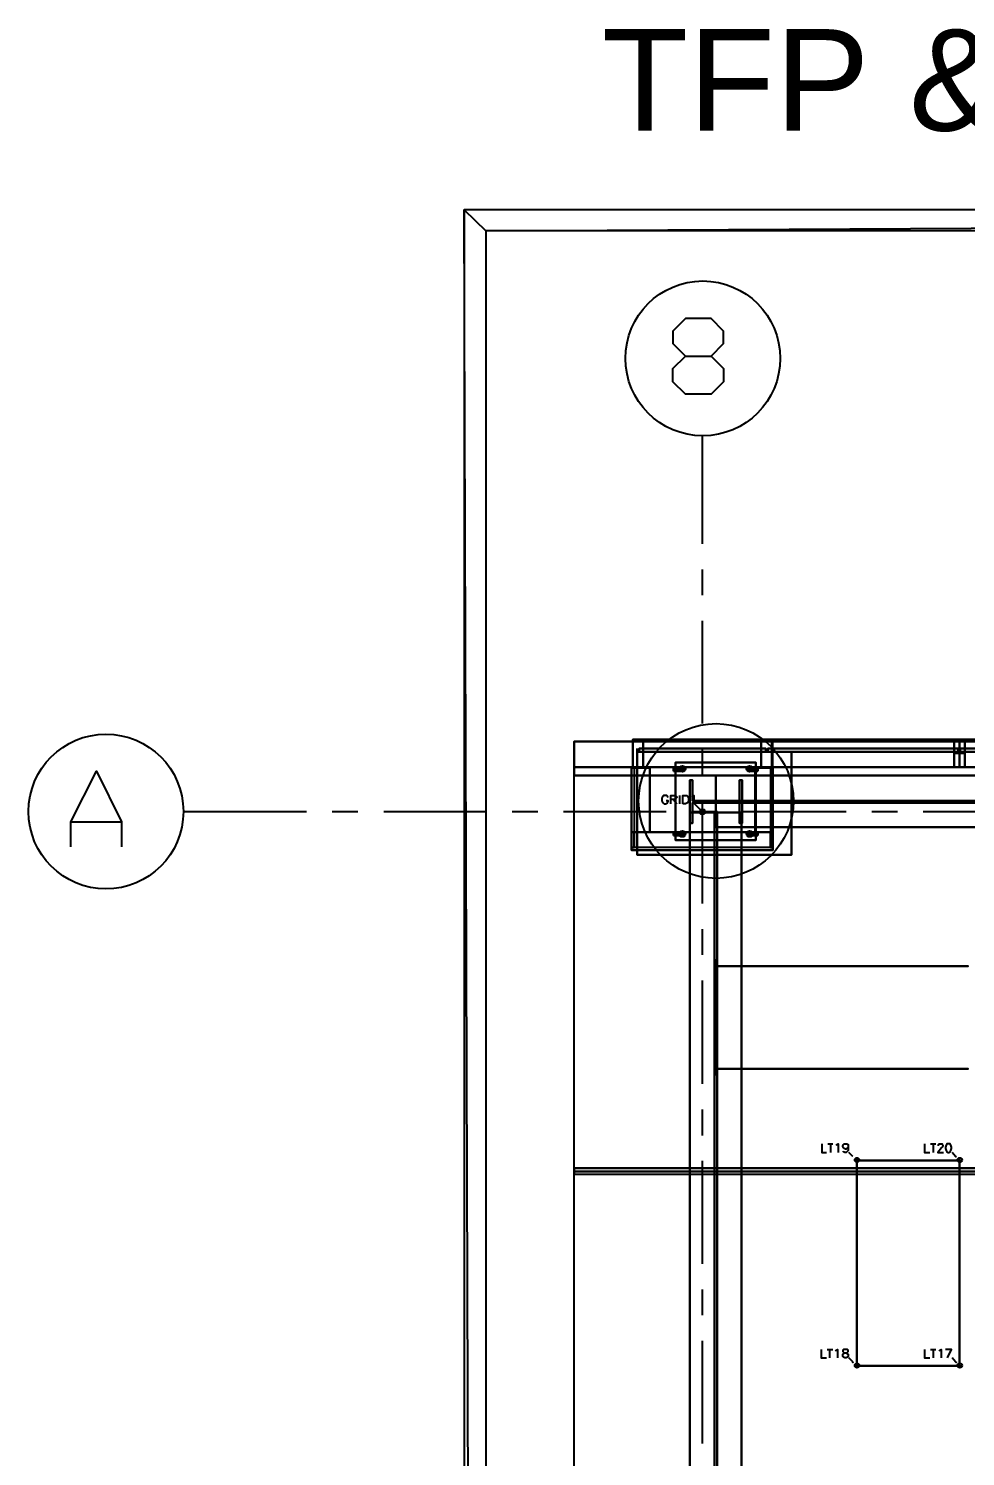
# Model space of a CAD drawing. Header units: metres. Extents: x 114 to 218, y 8 to 180.
# Drawn here: x 113.75 to 135.63, y 146.97 to 180.32 of the extents above; entities that cross this region are included whole.
import ezdxf

# ---------------------------------------------------------------- set-up
doc = ezdxf.new("R2010")
doc.units = ezdxf.units.M
doc.header["$MEASUREMENT"] = 0
for name, color, linetype in [('_Route', 7, 'Continuous'), ('A-2D-GLAZ', 7, 'Continuous'), ('A-2D-GLAZ-CWMG', 7, 'Continuous'), ('A-2D-I-WALL', 7, 'Continuous'), ('A-3D-GLAZ-CURT', 7, 'Continuous'), ('A-3D-GLAZ-CWMG', 7, 'Continuous'), ('A-3D-I-WALL', 7, 'Continuous'), ('A-TFP-GRID-REFERENCE', 7, 'Continuous'), ('A_GRID', 7, 'Continuous'), ('E-LIGHT', 7, 'Continuous'), ('E-LIGHT-CLRANCE', 7, 'Continuous'), ('E-TFP-LIGHT', 7, 'Continuous'), ('M-SA2S-Conn', 7, 'Continuous'), ('M-SA2S-Rect', 7, 'Continuous'), ('PDF_Text', 7, 'Continuous'), ('PL-NP-Pipe', 7, 'Continuous'), ('S-3D-BEAM', 7, 'Continuous'), ('S-3D-Cols', 7, 'Continuous'), ('S-3D-FTNG', 7, 'Continuous'), ('S-3D-PILR', 7, 'Continuous'), ('S-3D-SLAB', 7, 'Continuous'), ('S-3D-Steel', 7, 'Continuous'), ('S-3D-WALL', 7, 'Continuous')]:
    doc.layers.add(name, color=color, linetype=linetype)
doc.styles.add('pdf_arial', font='arial.ttf', dxfattribs={"height": 2.370755})

msp = doc.modelspace()

# ---------------------------------------------------------------- linework, layer by layer
for points in [[(123.92, 176.085), (124.428, 175.593), (213.688, 176.085), (123.92, 176.085), (123.92, 176.085)], [(123.92, 12.285), (124.428, 12.792), (123.92, 176.085), (123.92, 12.285), (123.92, 12.285)], [(124.428, 12.792), (123.92, 176.085), (124.428, 175.593), (124.428, 12.792), (124.428, 12.792)], [(124.428, 175.593), (213.688, 176.085), (213.18, 175.593), (124.428, 175.593), (124.428, 175.593)]]:
    msp.add_lwpolyline(points)
at = {"layer": '_Route', "color": 4, "true_color": 0x00ffff}
msp.add_lwpolyline([(126.489, 153.628), (187.031, 153.628), (202.336, 153.628)], dxfattribs=at)
msp.add_lwpolyline([(126.489, 153.628), (187.031, 153.628), (202.336, 153.628)], dxfattribs=at)
at = {"layer": 'A-2D-GLAZ', "color": 9, "true_color": 0xbababa}
for points in [[(127.966, 163.426), (127.966, 163.503)], [(128.012, 163.426), (130.965, 163.426), (130.965, 163.503), (128.012, 163.503), (128.012, 163.426)], [(131.011, 163.426), (135.457, 163.426), (135.457, 163.503), (131.011, 163.503), (131.011, 163.426)], [(135.503, 163.426), (141.455, 163.426), (141.455, 163.503), (135.503, 163.503), (135.503, 163.426)]]:
    msp.add_lwpolyline(points, dxfattribs=at)
at = {"layer": 'A-2D-GLAZ-CWMG', "color": 9, "true_color": 0xbababa}
for points in [[(128.104, 163.072), (128.104, 163.718), (127.858, 163.718), (127.858, 163.072), (128.104, 163.072)], [(128.104, 163.718), (130.857, 163.718)], [(131.119, 163.072), (131.119, 163.718), (130.857, 163.718), (130.857, 163.072), (131.119, 163.072)], [(131.119, 163.718), (153.361, 163.718)], [(135.61, 163.072), (135.61, 163.395), (135.503, 163.395), (135.503, 163.503), (135.457, 163.503), (135.457, 163.395), (135.364, 163.395), (135.364, 163.072)], [(127.766, 163.072), (127.858, 163.072)], [(128.104, 163.072), (130.857, 163.072)], [(131.119, 163.072), (131.211, 163.072)]]:
    msp.add_lwpolyline(points, dxfattribs=at)
at = {"layer": 'A-2D-I-WALL', "color": 9, "true_color": 0xbababa}
for points in [[(128.258, 161.549), (128.258, 163.057), (127.827, 163.057), (127.827, 161.134)], [(127.889, 163.057), (127.889, 161.195)], [(131.134, 161.134), (131.134, 163.057), (130.719, 163.057), (130.719, 161.549)], [(131.073, 163.057), (131.073, 161.195)], [(128.873, 161.549), (128.258, 161.549)], [(130.042, 161.549), (128.935, 161.549)], [(130.719, 161.549), (130.104, 161.549)], [(127.827, 161.134), (131.134, 161.134)], [(131.073, 161.195), (127.889, 161.195)]]:
    msp.add_lwpolyline(points, dxfattribs=at)
at = {"layer": 'A-3D-GLAZ-CURT', "color": 131, "true_color": 0x7fffff}
for points in [[(130.965, 163.426), (128.012, 163.426), (130.965, 163.426), (130.965, 163.503), (128.012, 163.503), (128.012, 163.426), (128.012, 163.503), (130.965, 163.503), (130.965, 163.426)], [(128.012, 163.503), (128.012, 163.503)], [(128.012, 163.503), (128.012, 163.503)], [(128.012, 163.426), (128.012, 163.503), (130.965, 163.503), (130.965, 163.426), (130.965, 163.503), (128.012, 163.503), (128.012, 163.426), (130.965, 163.426), (128.012, 163.426)], [(128.012, 163.503), (128.012, 163.503)], [(128.012, 163.426), (128.012, 163.426)], [(128.012, 163.426), (128.012, 163.426)], [(128.012, 163.426), (128.012, 163.426)], [(130.965, 163.503), (130.965, 163.503)], [(130.965, 163.503), (130.965, 163.503)], [(130.965, 163.503), (130.965, 163.503)], [(130.965, 163.426), (130.965, 163.426)], [(130.965, 163.426), (130.965, 163.426)], [(135.457, 163.426), (131.011, 163.426), (135.457, 163.426), (135.457, 163.503), (131.011, 163.503), (131.011, 163.426), (131.011, 163.503), (135.457, 163.503), (135.457, 163.426)], [(131.011, 163.503), (131.011, 163.503)], [(131.011, 163.503), (131.011, 163.503)], [(131.011, 163.426), (131.011, 163.426)], [(131.011, 163.426), (131.011, 163.426)], [(135.457, 163.503), (135.457, 163.503)], [(135.457, 163.503), (135.457, 163.503)], [(135.457, 163.426), (135.457, 163.426)], [(141.455, 163.426), (135.503, 163.426), (141.455, 163.426), (141.455, 163.503), (135.503, 163.503), (135.503, 163.426), (135.503, 163.503), (141.455, 163.503), (141.455, 163.426)], [(135.503, 163.503), (135.503, 163.503)], [(135.503, 163.503), (135.503, 163.503)], [(135.503, 163.426), (135.503, 163.426)], [(135.503, 163.426), (135.503, 163.426)]]:
    msp.add_lwpolyline(points, dxfattribs=at)
at = {"layer": 'A-3D-GLAZ-CWMG', "color": 8, "true_color": 0x808080}
for points in [[(127.858, 163.718), (127.858, 163.718)], [(128.104, 163.718), (127.858, 163.718), (127.858, 163.072), (128.104, 163.072), (128.104, 163.718), (128.104, 163.072), (127.858, 163.072), (127.858, 163.718), (128.104, 163.718)], [(127.858, 163.718), (127.858, 163.718)], [(127.858, 163.718), (127.858, 163.718)], [(128.104, 163.072), (127.858, 163.072), (127.858, 163.718), (128.104, 163.718), (128.104, 163.718), (128.104, 163.072), (127.858, 163.072), (127.858, 163.718), (128.104, 163.718), (128.104, 163.072)], [(127.858, 163.718), (127.858, 163.718)], [(128.104, 163.718), (128.104, 163.718)], [(128.104, 163.718), (128.104, 163.718)], [(130.857, 163.718), (128.104, 163.718), (130.857, 163.718)], [(128.104, 163.718), (128.104, 163.072), (128.104, 163.718)], [(128.104, 163.718), (128.104, 163.718)], [(128.104, 163.718), (128.104, 163.718)], [(128.104, 163.718), (128.104, 163.718)], [(128.104, 163.718), (128.104, 163.718)], [(130.857, 163.718), (130.857, 163.718)], [(131.119, 163.718), (130.857, 163.718), (130.857, 163.072), (131.119, 163.072), (131.119, 163.718), (131.119, 163.072), (130.857, 163.072), (130.857, 163.718), (131.119, 163.718)], [(130.857, 163.718), (130.857, 163.718)], [(130.857, 163.718), (130.857, 163.072), (130.857, 163.718)], [(130.857, 163.718), (130.857, 163.718)], [(130.857, 163.718), (130.857, 163.718)], [(131.104, 163.718), (131.104, 163.072), (130.857, 163.072), (130.857, 163.718), (131.104, 163.718), (130.857, 163.718), (130.857, 163.072), (131.104, 163.072), (131.104, 163.718)], [(130.857, 163.718), (130.857, 163.718)], [(135.364, 163.718), (131.119, 163.718)], [(131.119, 163.718), (135.364, 163.718)], [(131.119, 163.718), (131.119, 163.072), (131.119, 163.718)], [(131.119, 163.718), (131.119, 163.718)], [(131.119, 163.718), (131.119, 163.718)], [(131.119, 163.072), (135.487, 163.072), (135.487, 163.718), (135.487, 163.072), (131.119, 163.072)], [(135.487, 163.718), (131.119, 163.718), (135.487, 163.718)], [(131.119, 163.718), (131.119, 163.072), (131.119, 163.718)], [(131.119, 163.718), (131.119, 163.718)], [(131.119, 163.718), (131.119, 163.718)], [(135.364, 163.718), (135.364, 163.072), (135.364, 163.718)], [(135.364, 163.718), (135.364, 163.718)], [(135.487, 163.718), (135.487, 163.718)], [(135.487, 163.718), (135.487, 163.718)], [(135.487, 163.718), (135.487, 163.072)], [(135.487, 163.072), (141.486, 163.072), (141.486, 163.718)], [(135.487, 163.718), (135.487, 163.072), (141.486, 163.072)], [(141.486, 163.718), (135.487, 163.718), (141.486, 163.718)], [(135.487, 163.718), (135.487, 163.718)], [(135.487, 163.718), (135.487, 163.718)], [(141.363, 163.718), (135.61, 163.718)], [(135.61, 163.718), (141.363, 163.718)], [(135.61, 163.718), (135.61, 163.072), (135.61, 163.718)], [(135.61, 163.395), (135.503, 163.395), (135.503, 163.503), (135.457, 163.503), (135.457, 163.395), (135.364, 163.395), (135.364, 163.072), (135.61, 163.072), (135.61, 163.395), (135.61, 163.072), (135.364, 163.072), (135.364, 163.395), (135.457, 163.395), (135.457, 163.503), (135.503, 163.503), (135.503, 163.395), (135.61, 163.395)], [(135.364, 163.395), (135.364, 163.395)], [(135.364, 163.395), (135.364, 163.395)], [(135.457, 163.503), (135.457, 163.503)], [(135.457, 163.503), (135.457, 163.503)], [(135.457, 163.395), (135.457, 163.395)], [(135.457, 163.395), (135.457, 163.395)], [(135.503, 163.503), (135.503, 163.503)], [(135.503, 163.503), (135.503, 163.503)], [(135.503, 163.395), (135.503, 163.395)], [(135.503, 163.395), (135.503, 163.395)], [(135.61, 163.395), (135.61, 163.395)], [(135.61, 163.395), (135.61, 163.395)], [(127.858, 163.072), (127.858, 163.072)], [(127.858, 163.072), (127.858, 163.072)], [(127.858, 163.072), (127.858, 163.072)], [(127.858, 163.072), (127.858, 163.072)], [(128.104, 163.072), (128.104, 163.072)], [(128.104, 163.072), (128.104, 163.072)], [(128.104, 163.072), (130.857, 163.072), (128.104, 163.072)], [(128.104, 163.072), (128.104, 163.072)], [(128.104, 163.072), (128.104, 163.072)], [(128.104, 163.072), (128.104, 163.072)], [(130.857, 163.072), (130.857, 163.072)], [(130.857, 163.072), (130.857, 163.072)], [(130.857, 163.072), (130.857, 163.072)], [(130.857, 163.072), (130.857, 163.072)], [(130.857, 163.072), (130.857, 163.072)], [(130.857, 163.072), (130.857, 163.072)], [(131.104, 163.072), (131.104, 163.072)], [(131.104, 163.072), (131.104, 163.072)], [(135.364, 163.072), (131.119, 163.072)], [(135.364, 163.072), (131.119, 163.072)], [(131.119, 163.072), (131.119, 163.072)], [(131.119, 163.072), (131.119, 163.072)], [(131.119, 163.072), (131.119, 163.072)], [(131.119, 163.072), (131.119, 163.072)], [(131.119, 163.072), (131.119, 163.072)], [(131.119, 163.072), (131.119, 163.072)], [(135.364, 163.072), (135.364, 163.072)], [(135.364, 163.072), (135.364, 163.072)], [(135.364, 163.072), (135.364, 163.072)], [(135.364, 163.072), (135.364, 163.072)], [(135.487, 163.072), (135.487, 163.072)], [(135.487, 163.072), (135.487, 163.072)], [(135.487, 163.072), (135.487, 163.072)], [(135.487, 163.072), (135.487, 163.072)], [(141.363, 163.072), (135.61, 163.072)], [(141.363, 163.072), (135.61, 163.072)], [(135.61, 163.072), (135.61, 163.072)], [(135.61, 163.072), (135.61, 163.072)], [(135.61, 163.072), (135.61, 163.072)], [(135.61, 163.072), (135.61, 163.072)]]:
    msp.add_lwpolyline(points, dxfattribs=at)
at = {"layer": 'A-3D-I-WALL', "color": 42, "true_color": 0xdda500}
for points in [[(127.889, 163.057), (127.827, 163.057), (127.827, 161.549), (127.827, 161.195), (127.889, 161.195), (127.889, 161.549)], [(128.258, 161.549), (128.258, 163.057), (127.889, 163.057), (127.889, 161.549), (128.258, 161.549), (127.827, 161.549), (127.827, 163.057)], [(127.827, 163.057), (128.258, 163.057)], [(128.258, 161.549), (127.827, 161.549), (127.827, 163.057), (128.258, 163.057), (128.258, 161.549), (128.258, 163.057)], [(127.827, 163.057), (127.827, 163.057)], [(127.827, 163.057), (127.827, 163.057)], [(127.889, 163.057), (127.889, 163.057)], [(128.258, 163.057), (128.258, 163.057)], [(128.258, 163.057), (128.258, 163.057)], [(131.073, 163.057), (130.719, 163.057), (130.719, 161.549), (131.073, 161.549)], [(131.134, 161.549), (131.134, 163.057), (131.073, 163.057), (131.073, 161.549), (131.073, 161.195), (131.134, 161.195), (131.134, 161.549), (130.719, 161.549), (130.719, 163.057)], [(130.719, 163.057), (131.134, 163.057)], [(131.134, 161.549), (130.719, 161.549), (130.719, 163.057), (131.134, 163.057), (131.134, 161.549), (131.134, 163.057)], [(130.719, 163.057), (130.719, 163.057)], [(130.719, 163.057), (130.719, 163.057)], [(131.073, 163.057), (131.073, 163.057)], [(131.134, 163.057), (131.134, 163.057)], [(131.134, 163.057), (131.134, 163.057)], [(127.827, 161.134), (131.134, 161.134), (131.134, 161.549), (130.719, 161.549), (128.258, 161.549), (127.827, 161.549), (127.827, 161.134), (127.827, 161.195), (127.827, 161.549), (128.258, 161.549), (130.719, 161.549), (131.134, 161.549), (131.134, 161.195), (131.134, 161.134), (127.827, 161.134)], [(127.827, 161.549), (127.827, 161.549)], [(127.827, 161.549), (127.827, 161.549)], [(127.827, 161.549), (127.827, 161.549)], [(127.827, 161.549), (127.827, 161.549)], [(131.073, 161.195), (131.073, 161.549), (130.719, 161.549), (128.258, 161.549), (127.889, 161.549), (127.889, 161.195)], [(127.889, 161.549), (127.889, 161.549)], [(127.889, 161.549), (127.889, 161.549)], [(128.258, 161.549), (128.258, 161.549)], [(128.258, 161.549), (128.258, 161.549)], [(128.258, 161.549), (128.258, 161.549)], [(128.258, 161.549), (128.258, 161.549)], [(128.258, 161.549), (128.258, 161.549)], [(130.719, 161.549), (130.719, 161.549)], [(130.719, 161.549), (130.719, 161.549)], [(130.719, 161.549), (130.719, 161.549)], [(130.719, 161.549), (130.719, 161.549)], [(130.719, 161.549), (130.719, 161.549)], [(130.719, 161.549), (130.719, 161.549)], [(131.073, 161.549), (131.073, 161.549)], [(131.073, 161.549), (131.073, 161.549)], [(131.134, 161.549), (131.134, 161.549)], [(131.134, 161.549), (131.134, 161.549)], [(131.134, 161.549), (131.134, 161.549)], [(127.827, 161.134), (131.134, 161.134), (131.134, 161.195), (131.073, 161.195), (127.889, 161.195), (127.827, 161.195), (127.827, 161.134)], [(127.827, 161.195), (127.827, 161.195)], [(127.827, 161.195), (127.827, 161.195)], [(127.827, 161.195), (127.827, 161.195)], [(127.827, 161.134), (127.827, 161.134)], [(127.827, 161.134), (127.827, 161.134)], [(127.889, 161.195), (127.889, 161.195)], [(127.889, 161.195), (127.889, 161.195)], [(131.073, 161.195), (131.073, 161.195)], [(131.073, 161.195), (131.073, 161.195)], [(131.134, 161.195), (131.134, 161.195)], [(131.134, 161.195), (131.134, 161.195)], [(131.134, 161.195), (131.134, 161.195)], [(131.134, 161.134), (131.134, 161.134)], [(131.134, 161.134), (131.134, 161.134)]]:
    msp.add_lwpolyline(points, dxfattribs=at)
at = {"layer": 'A-TFP-GRID-REFERENCE', "color": 1, "true_color": 0xff0000}
for points in [[(128.689, 162.364), (128.673, 162.395), (128.658, 162.41), (128.642, 162.41), (128.596, 162.41), (128.581, 162.41), (128.566, 162.395), (128.55, 162.364), (128.535, 162.349), (128.535, 162.287), (128.55, 162.272), (128.566, 162.241), (128.581, 162.226), (128.596, 162.211), (128.642, 162.211), (128.658, 162.226), (128.673, 162.241), (128.689, 162.272), (128.689, 162.287), (128.642, 162.287)], [(128.75, 162.211), (128.75, 162.41), (128.842, 162.41), (128.858, 162.41), (128.873, 162.395), (128.889, 162.38), (128.889, 162.364), (128.873, 162.349), (128.858, 162.334), (128.842, 162.318), (128.75, 162.318)], [(128.95, 162.41), (128.95, 162.211)], [(129.027, 162.211), (129.027, 162.41), (129.089, 162.41), (129.119, 162.41), (129.135, 162.395), (129.15, 162.364), (129.165, 162.349), (129.165, 162.287), (129.15, 162.272), (129.135, 162.241), (129.119, 162.226), (129.089, 162.211), (129.027, 162.211)], [(129.242, 162.38), (129.258, 162.395), (129.288, 162.41), (129.288, 162.211)], [(128.812, 162.318), (128.889, 162.211)], [(129.442, 162.072), (129.304, 162.211)], [(129.535, 162.072), (129.442, 162.072), (129.442, 161.98), (129.442, 162.072), (129.535, 162.072)], [(129.442, 162.072), (129.442, 162.072)], [(129.442, 162.072), (129.442, 162.072)], [(129.442, 162.072), (129.442, 162.057), (129.442, 162.057), (129.442, 162.072), (129.442, 162.072)], [(129.535, 161.98), (129.535, 162.072), (129.535, 161.98)], [(129.535, 162.072), (129.535, 162.072)], [(129.535, 162.072), (129.535, 162.072)], [(129.535, 161.98), (129.442, 161.98), (129.535, 161.98)], [(129.442, 161.98), (129.442, 161.98)], [(129.442, 161.98), (129.442, 161.98)], [(129.535, 161.98), (129.535, 161.98)]]:
    msp.add_lwpolyline(points, dxfattribs=at)
at = {"layer": 'A_GRID', "color": 1, "true_color": 0xff0000}
for points in [[(129.688, 172.67), (129.981, 172.378), (129.981, 172.07), (129.688, 171.778), (129.089, 171.778), (128.796, 172.07), (128.796, 172.378), (129.089, 172.67), (129.688, 172.67), (129.981, 172.962), (129.981, 173.255), (129.688, 173.547), (129.089, 173.547), (128.796, 173.255), (128.796, 172.962), (129.089, 172.67)], [(129.488, 168.286), (129.488, 170.809)], [(129.488, 167.087), (129.488, 167.686)], [(129.488, 164.087), (129.488, 166.487)], [(129.488, 162.887), (129.488, 163.487)], [(114.737, 161.211), (114.737, 161.795), (115.337, 162.98), (115.922, 161.795), (115.922, 161.211)], [(129.488, 159.888), (129.488, 162.287)], [(114.737, 161.795), (115.922, 161.795)], [(120.244, 162.026), (117.352, 162.026)], [(121.444, 162.026), (120.844, 162.026)], [(124.443, 162.026), (122.044, 162.026)], [(125.643, 162.026), (125.043, 162.026)], [(128.642, 162.026), (126.243, 162.026)], [(129.842, 162.026), (129.242, 162.026)], [(132.842, 162.026), (130.442, 162.026)], [(134.041, 162.026), (133.442, 162.026)], [(137.041, 162.026), (134.641, 162.026)], [(129.488, 158.688), (129.488, 159.288)], [(129.488, 155.673), (129.488, 158.088)], [(129.488, 154.473), (129.488, 155.073)], [(129.488, 151.474), (129.488, 153.874)], [(129.488, 150.274), (129.488, 150.874)], [(129.488, 147.275), (129.488, 149.674)]]:
    msp.add_lwpolyline(points, dxfattribs=at)
for centre in [(129.496, 172.616), (115.56, 162.034)]:
    msp.add_circle(centre, 1.807, dxfattribs=at)
at = {"layer": 'E-LIGHT', "color": 5, "true_color": 0x0000ff}
for points in [[(135.487, 149.09), (133.088, 149.09), (133.088, 153.889), (135.487, 153.889), (133.088, 153.889), (133.088, 149.09), (135.487, 149.09)], [(133.088, 153.889), (133.088, 153.889)], [(133.088, 153.889), (133.088, 153.889)], [(135.487, 153.889), (135.487, 149.09), (135.487, 153.889)], [(135.487, 153.889), (135.487, 153.889)], [(135.487, 153.889), (135.487, 153.889)], [(133.088, 149.09), (133.088, 149.09)], [(133.088, 149.09), (133.088, 149.09)], [(135.487, 149.09), (135.487, 149.09)], [(135.487, 149.09), (135.487, 149.09)]]:
    msp.add_lwpolyline(points, dxfattribs=at)
at = {"layer": 'E-LIGHT-CLRANCE', "color": 150, "true_color": 0x007fff}
for points in [[(135.487, 149.09), (133.088, 149.09), (133.088, 153.889), (135.487, 153.889), (133.088, 153.889), (133.088, 149.09), (135.487, 149.09)], [(133.088, 153.889), (133.088, 153.889)], [(133.088, 153.889), (133.088, 153.889)], [(135.487, 153.889), (135.487, 149.09), (135.487, 153.889)], [(135.487, 153.889), (135.487, 153.889)], [(135.487, 153.889), (135.487, 153.889)], [(133.088, 149.09), (133.088, 149.09)], [(133.088, 149.09), (133.088, 149.09)], [(135.487, 149.09), (135.487, 149.09)], [(135.487, 149.09), (135.487, 149.09)]]:
    msp.add_lwpolyline(points, dxfattribs=at)
at = {"layer": 'E-TFP-LIGHT', "color": 5, "true_color": 0x0000ff}
for points in [[(132.273, 154.274), (132.273, 154.074), (132.38, 154.074)], [(132.411, 154.274), (132.534, 154.274)], [(132.473, 154.274), (132.473, 154.074)], [(132.611, 154.243), (132.626, 154.258), (132.657, 154.274), (132.657, 154.074)], [(132.888, 154.212), (132.888, 154.181), (132.857, 154.166), (132.842, 154.15), (132.826, 154.15), (132.796, 154.166), (132.78, 154.181), (132.765, 154.212), (132.765, 154.227), (132.78, 154.258), (132.796, 154.274), (132.826, 154.274), (132.842, 154.274), (132.857, 154.274), (132.888, 154.258), (132.888, 154.212), (132.888, 154.166), (132.888, 154.12), (132.857, 154.089), (132.842, 154.074), (132.811, 154.074), (132.78, 154.089), (132.78, 154.104)], [(132.995, 153.981), (132.903, 154.074)], [(134.672, 154.274), (134.672, 154.074), (134.795, 154.074)], [(134.811, 154.274), (134.934, 154.274)], [(134.872, 154.274), (134.872, 154.074)], [(134.995, 154.227), (134.995, 154.243), (134.995, 154.258), (135.01, 154.274), (135.026, 154.274), (135.057, 154.274), (135.087, 154.274), (135.087, 154.258), (135.103, 154.243), (135.103, 154.227), (135.087, 154.197), (135.072, 154.181), (134.98, 154.074), (135.118, 154.074)], [(135.226, 154.274), (135.195, 154.274), (135.18, 154.243), (135.164, 154.197), (135.164, 154.166), (135.18, 154.12), (135.195, 154.089), (135.226, 154.074), (135.241, 154.074), (135.272, 154.089), (135.287, 154.12), (135.303, 154.166), (135.303, 154.197), (135.287, 154.243), (135.272, 154.274), (135.241, 154.274), (135.226, 154.274)], [(135.395, 153.981), (135.318, 154.074)], [(132.995, 153.981), (132.995, 153.981), (132.995, 153.981), (132.995, 153.981)], [(133.088, 153.843), (133.088, 153.889), (133.026, 153.889)], [(133.088, 153.935), (133.088, 153.889), (133.134, 153.889)], [(133.088, 153.889), (133.088, 153.889)], [(133.088, 153.889), (133.088, 153.889)], [(133.134, 153.889), (133.134, 153.889)], [(135.41, 153.981), (135.395, 153.981), (135.395, 153.981), (135.41, 153.981), (135.41, 153.981)], [(135.487, 153.843), (135.487, 153.889), (135.441, 153.889)], [(135.487, 153.935), (135.487, 153.889), (135.549, 153.889)], [(135.487, 153.889), (135.487, 153.889)], [(135.487, 153.889), (135.487, 153.889)], [(135.549, 153.889), (135.549, 153.889)], [(132.257, 149.474), (132.257, 149.274), (132.38, 149.274)], [(132.396, 149.474), (132.534, 149.474)], [(132.457, 149.474), (132.457, 149.274)], [(132.596, 149.444), (132.611, 149.459), (132.642, 149.474), (132.642, 149.274)], [(132.811, 149.474), (132.78, 149.474), (132.765, 149.459), (132.765, 149.428), (132.78, 149.413), (132.796, 149.398), (132.842, 149.398), (132.857, 149.382), (132.888, 149.367), (132.888, 149.351), (132.888, 149.321), (132.888, 149.305), (132.872, 149.29), (132.842, 149.274), (132.811, 149.274), (132.78, 149.29), (132.765, 149.305), (132.765, 149.321), (132.765, 149.351), (132.765, 149.367), (132.78, 149.382), (132.811, 149.398), (132.857, 149.398), (132.872, 149.413), (132.888, 149.428), (132.888, 149.459), (132.872, 149.474), (132.842, 149.474), (132.811, 149.474)], [(134.672, 149.474), (134.672, 149.274), (134.795, 149.274)], [(134.811, 149.474), (134.934, 149.474)], [(134.872, 149.474), (134.872, 149.274)], [(135.01, 149.444), (135.026, 149.459), (135.057, 149.474), (135.057, 149.274)], [(135.21, 149.274), (135.303, 149.474), (135.164, 149.474)], [(132.995, 149.182), (132.903, 149.274)], [(132.995, 149.182), (132.995, 149.167), (132.995, 149.167), (132.995, 149.182), (132.995, 149.182)], [(133.088, 149.044), (133.088, 149.09), (133.026, 149.09)], [(133.088, 149.136), (133.088, 149.09), (133.134, 149.09)], [(133.088, 149.09), (133.088, 149.09)], [(133.088, 149.09), (133.088, 149.09)], [(133.134, 149.09), (133.134, 149.09)], [(135.395, 149.182), (135.318, 149.274)], [(135.41, 149.182), (135.41, 149.167), (135.395, 149.182), (135.41, 149.182), (135.41, 149.182)], [(135.487, 149.044), (135.487, 149.09), (135.441, 149.09)], [(135.487, 149.136), (135.487, 149.09), (135.549, 149.09)], [(135.487, 149.09), (135.487, 149.09)], [(135.487, 149.09), (135.487, 149.09)], [(135.549, 149.09), (135.549, 149.09)]]:
    msp.add_lwpolyline(points, dxfattribs=at)
for centre in [(133.095, 153.897), (135.495, 153.897), (133.095, 149.098), (135.495, 149.098)]:
    msp.add_circle(centre, 0.0538, dxfattribs=at)
at = {"layer": 'M-SA2S-Conn', "color": 5, "true_color": 0x0000ff}
for points in [[(129.765, 158.58), (129.781, 158.58)], [(129.765, 158.58), (129.781, 158.58)], [(129.765, 155.873), (129.765, 158.58), (129.765, 155.873)], [(129.765, 158.58), (129.765, 158.58)], [(129.765, 158.58), (129.765, 158.58)], [(129.765, 158.427), (129.765, 156.027), (129.765, 158.427)], [(129.765, 156.027), (129.765, 156.027), (129.765, 156.027), (129.765, 158.427), (129.765, 158.427)], [(129.765, 156.027), (129.765, 158.427)], [(129.765, 158.427), (129.765, 158.427)], [(129.765, 158.427), (129.765, 158.427)], [(129.765, 158.427), (129.765, 158.427)], [(129.781, 155.873), (129.781, 158.58), (129.781, 155.873)], [(129.781, 158.58), (129.781, 158.58)], [(129.781, 158.58), (129.781, 158.58)], [(129.781, 158.427), (129.781, 156.027), (129.796, 156.027), (129.781, 156.027), (129.781, 158.427), (129.796, 158.427), (129.781, 158.427)], [(129.781, 158.427), (129.781, 158.427)], [(129.796, 158.427), (129.796, 156.027), (129.796, 158.427)], [(129.796, 158.427), (129.796, 158.427)], [(129.796, 158.427), (129.796, 158.427)], [(129.765, 156.027), (129.765, 156.027)], [(129.765, 156.027), (129.765, 156.027)], [(129.765, 156.027), (129.765, 156.027)], [(129.781, 155.873), (129.765, 155.873)], [(129.781, 155.873), (129.765, 155.873)], [(129.765, 155.873), (129.765, 155.873)], [(129.765, 155.873), (129.765, 155.873)], [(129.781, 156.027), (129.781, 156.027)], [(129.781, 156.027), (129.781, 156.027)], [(129.781, 156.027), (129.781, 156.027)], [(129.781, 155.873), (129.781, 155.873)], [(129.781, 155.873), (129.781, 155.873)], [(129.796, 156.027), (129.796, 156.027)], [(129.796, 156.027), (129.796, 156.027)]]:
    msp.add_lwpolyline(points, dxfattribs=at)
at = {"layer": 'M-SA2S-Rect', "color": 5, "true_color": 0x0000ff}
for points in [[(129.781, 156.027), (129.781, 158.427)], [(129.781, 156.027), (129.781, 156.027), (135.687, 156.027), (129.781, 156.027), (129.781, 158.427), (135.687, 158.427), (129.781, 158.427), (129.781, 158.427)]]:
    msp.add_lwpolyline(points, dxfattribs=at)
at = {"layer": 'PL-NP-Pipe', "color": 61, "true_color": 0xdfff7f}
for points in [[(126.489, 153.704), (126.489, 153.674), (126.489, 153.628), (126.489, 153.581), (126.489, 153.566), (126.489, 153.581), (126.489, 153.628), (126.489, 153.674), (126.489, 153.704)], [(126.489, 153.704), (143.224, 153.704)], [(143.224, 153.704), (126.489, 153.704)], [(126.489, 153.704), (126.489, 153.674), (126.489, 153.628), (126.489, 153.581), (126.489, 153.566), (126.489, 153.581), (126.489, 153.628), (126.489, 153.674), (126.489, 153.704)], [(126.489, 153.704), (143.224, 153.704)], [(143.224, 153.704), (126.489, 153.704)], [(126.489, 153.628), (143.224, 153.628)], [(143.224, 153.628), (143.224, 153.628), (126.489, 153.628)], [(126.489, 153.628), (143.224, 153.628)], [(143.224, 153.628), (143.224, 153.628), (126.489, 153.628)], [(126.489, 153.566), (143.224, 153.566)], [(126.489, 153.566), (143.224, 153.566)], [(126.489, 153.566), (143.224, 153.566)], [(126.489, 153.566), (143.224, 153.566)]]:
    msp.add_lwpolyline(points, dxfattribs=at)
at = {"layer": 'S-3D-BEAM', "color": 4, "true_color": 0x00ffff}
for points in [[(201.798, 162.872), (201.798, 161.672), (201.798, 161.672), (129.796, 161.672), (129.796, 162.872), (201.798, 162.872)], [(129.796, 162.872), (201.798, 162.872), (129.796, 162.872)], [(201.798, 162.287), (201.798, 162.872), (201.798, 162.872), (129.796, 162.872), (129.796, 162.287), (201.798, 162.287)], [(201.798, 162.872), (201.798, 162.287), (201.798, 162.287), (129.796, 162.287), (129.796, 162.872), (201.798, 162.872)], [(129.796, 162.872), (201.798, 162.872), (129.796, 162.872)], [(201.798, 161.672), (201.798, 162.872), (201.798, 162.872), (129.796, 162.872), (129.796, 161.672), (201.798, 161.672)], [(201.798, 162.241), (201.798, 161.672), (201.798, 162.241), (201.798, 162.241), (129.796, 162.241), (129.796, 161.672), (201.798, 161.672), (201.798, 162.872), (201.798, 162.287)], [(129.796, 162.241), (129.796, 161.672), (129.796, 162.872), (129.796, 162.287)], [(129.796, 162.241), (129.796, 161.672), (129.796, 161.672), (129.796, 162.872), (129.796, 162.287)], [(129.796, 162.872), (129.796, 162.872)], [(129.796, 162.287), (201.798, 162.287), (129.796, 162.287)], [(129.796, 162.287), (129.796, 162.287)], [(201.798, 162.241), (201.798, 161.672), (201.798, 161.672), (129.796, 161.672), (129.796, 162.241), (201.798, 162.241)], [(129.796, 162.241), (201.798, 162.241), (129.796, 162.241)], [(129.796, 162.241), (129.796, 162.241)], [(129.196, 162.011), (130.396, 162.011), (130.396, 162.011), (130.396, 107.836), (129.196, 107.836), (129.196, 162.011)], [(129.196, 107.836), (129.196, 162.011), (129.196, 107.836)], [(129.765, 162.011), (129.196, 162.011), (129.196, 162.011), (129.196, 107.836), (129.765, 107.836), (129.765, 162.011)], [(129.196, 162.011), (129.765, 162.011), (129.765, 162.011), (129.765, 107.836), (129.196, 107.836), (129.196, 162.011)], [(129.196, 107.836), (129.196, 162.011), (129.196, 107.836)], [(130.396, 162.011), (129.196, 162.011), (129.196, 162.011), (129.196, 107.836), (130.396, 107.836), (130.396, 162.011)], [(129.827, 162.011), (130.396, 162.011), (129.827, 162.011), (129.827, 162.011), (129.827, 107.836), (130.396, 107.836), (130.396, 162.011), (130.396, 162.011), (129.196, 162.011), (129.765, 162.011)], [(129.765, 162.011), (129.196, 162.011), (129.196, 162.011), (130.396, 162.011), (129.827, 162.011)], [(129.765, 107.836), (129.765, 162.011), (129.765, 107.836)], [(129.765, 162.011), (129.765, 162.011)], [(129.827, 162.011), (130.396, 162.011), (130.396, 162.011), (130.396, 107.836), (129.827, 107.836), (129.827, 162.011)], [(129.827, 107.836), (129.827, 162.011), (129.827, 107.836)], [(129.827, 162.011), (129.827, 162.011)], [(130.396, 107.836), (130.396, 162.011), (130.396, 107.836)], [(130.396, 107.836), (130.396, 162.011), (130.396, 107.836)], [(130.396, 162.011), (130.396, 162.011)], [(129.796, 161.672), (201.798, 161.672), (129.796, 161.672)], [(129.796, 161.672), (201.798, 161.672), (129.796, 161.672)]]:
    msp.add_lwpolyline(points, dxfattribs=at)
at = {"layer": 'S-3D-Cols', "color": 112, "true_color": 0x00dd6e}
for points in [[(129.196, 162.764), (129.196, 162.764), (129.196, 161.764), (129.196, 162.764)], [(129.258, 162.764), (129.258, 162.764), (129.196, 162.764), (129.258, 162.764)], [(129.258, 162.287), (129.258, 162.764), (129.196, 162.764), (129.196, 161.764), (129.258, 161.764), (129.196, 161.764), (129.258, 161.764), (129.258, 162.241)], [(129.196, 162.764), (129.258, 162.764), (129.258, 162.287), (130.35, 162.287), (130.35, 162.764), (130.411, 162.764), (130.411, 161.764), (130.35, 161.764), (130.35, 162.241), (129.258, 162.241), (129.258, 161.764), (129.196, 161.764), (129.196, 162.764)], [(129.258, 162.287), (129.258, 162.287), (129.258, 162.764), (129.258, 162.287)], [(130.35, 162.764), (130.35, 162.764), (130.35, 162.287), (130.35, 162.764)], [(130.411, 162.764), (130.411, 162.764), (130.35, 162.764), (130.411, 162.764)], [(130.411, 161.764), (130.411, 162.764), (130.35, 162.764), (130.35, 162.287)], [(130.411, 161.764), (130.411, 161.764), (130.411, 162.764), (130.411, 161.764)], [(130.35, 162.287), (130.35, 162.287), (129.258, 162.287), (130.35, 162.287)], [(129.258, 162.287), (130.35, 162.287)], [(129.258, 162.241), (129.258, 162.241), (130.35, 162.241), (129.258, 162.241)], [(129.258, 161.764), (129.258, 161.764), (129.258, 162.241), (129.258, 161.764)], [(129.258, 162.241), (130.35, 162.241)], [(130.35, 162.241), (130.35, 162.241), (130.35, 161.764), (130.35, 162.241)], [(130.411, 161.764), (130.35, 161.764), (130.35, 162.241)], [(129.196, 161.764), (129.196, 161.764)], [(130.35, 161.764), (130.35, 161.764), (130.411, 161.764), (130.35, 161.764)]]:
    msp.add_lwpolyline(points, dxfattribs=at)
at = {"layer": 'S-3D-FTNG', "color": 254, "true_color": 0xdcdcdc}
for points in [[(127.966, 163.426), (131.565, 163.426), (131.565, 161.026), (127.966, 161.026), (127.966, 163.426), (127.966, 161.026), (131.565, 161.026), (131.565, 163.426), (127.966, 163.426)], [(127.966, 163.426), (127.966, 163.426)], [(131.565, 163.426), (131.565, 163.426)], [(127.966, 161.026), (127.966, 161.026)], [(127.966, 161.026), (127.966, 161.026)], [(131.565, 161.026), (131.565, 161.026)]]:
    msp.add_lwpolyline(points, dxfattribs=at)
at = {"layer": 'S-3D-PILR', "color": 8, "true_color": 0x808080}
for points in [[(129.796, 164.072), (129.796, 164.072)], [(127.996, 162.272), (127.996, 162.272)], [(131.596, 162.272), (131.596, 162.272)], [(129.796, 160.472), (129.796, 160.472)]]:
    msp.add_lwpolyline(points, dxfattribs=at)
msp.add_circle((129.804, 162.28), 1.807, dxfattribs=at)
msp.add_circle((129.804, 162.28), 1.807, dxfattribs=at)
at = {"layer": 'S-3D-SLAB', "color": 51, "true_color": 0xffff7f}
for points in [[(126.489, 23.467), (126.489, 163.072)], [(126.489, 163.072), (202.598, 163.072), (202.598, 106.867)], [(126.489, 23.467), (126.489, 163.072), (202.598, 163.072), (202.598, 106.867), (197.506, 106.867), (197.506, 104.498), (198.106, 104.498), (198.106, 100.484), (197.506, 100.484), (197.506, 79.672), (202.598, 79.672), (202.598, 23.467), (126.489, 23.467)], [(126.489, 163.072), (126.489, 163.072)]]:
    msp.add_lwpolyline(points, dxfattribs=at)
at = {"layer": 'S-3D-Steel', "color": 4, "true_color": 0x00ffff}
for points in [[(128.812, 162.98), (128.812, 162.995), (128.812, 163.026), (128.812, 163.057), (128.812, 163.026), (128.812, 162.995), (128.812, 162.98)], [(129.012, 163.057), (128.812, 163.057)], [(128.812, 163.057), (129.012, 163.057)], [(128.858, 163.18), (128.858, 161.365), (130.734, 161.365), (130.734, 163.18), (130.734, 161.365), (128.858, 161.365), (128.858, 163.18), (130.734, 163.18), (128.858, 163.18)], [(128.858, 163.18), (128.858, 163.18)], [(129.012, 163.087), (129.012, 163.087)], [(129.012, 163.057), (129.012, 163.057)], [(130.581, 163.087), (130.581, 163.087)], [(130.581, 163.057), (130.781, 163.057)], [(130.581, 163.057), (130.581, 163.057)], [(130.581, 163.057), (130.781, 163.057)], [(130.734, 163.18), (130.734, 163.18)], [(130.781, 162.98), (130.781, 162.995), (130.781, 163.026), (130.781, 163.057), (130.781, 163.026), (130.781, 162.995), (130.781, 162.98)], [(129.058, 163.026), (128.812, 163.026)], [(128.981, 163.026), (128.812, 163.026)], [(128.812, 163.026), (128.812, 163.026)], [(129.012, 162.98), (128.812, 162.98)], [(128.812, 162.98), (129.012, 162.98)], [(128.95, 163.026), (128.95, 163.026)], [(128.981, 163.026), (128.981, 163.026)], [(128.981, 163.026), (128.981, 163.026)], [(129.012, 162.98), (129.012, 162.98)], [(129.012, 162.964), (129.012, 162.964)], [(129.058, 163.026), (129.058, 163.026)], [(129.073, 163.026), (129.073, 163.026)], [(130.519, 163.026), (130.519, 163.026)], [(130.55, 163.026), (130.781, 163.026)], [(130.55, 163.026), (130.55, 163.026)], [(130.581, 162.98), (130.781, 162.98)], [(130.581, 162.98), (130.581, 162.98)], [(130.581, 162.98), (130.781, 162.98)], [(130.581, 162.964), (130.581, 162.964)], [(130.627, 163.026), (130.781, 163.026)], [(130.627, 163.026), (130.627, 163.026)], [(130.627, 163.026), (130.627, 163.026)], [(130.642, 163.026), (130.642, 163.026)], [(130.781, 163.026), (130.781, 163.026)], [(128.812, 161.472), (128.812, 161.488), (128.812, 161.503), (128.812, 161.534), (128.812, 161.549), (128.812, 161.534), (128.812, 161.503), (128.812, 161.488), (128.812, 161.472)], [(129.012, 161.549), (128.812, 161.549)], [(128.812, 161.549), (129.012, 161.549)], [(129.058, 161.503), (128.812, 161.503)], [(128.981, 161.503), (128.812, 161.503)], [(128.812, 161.503), (128.812, 161.503)], [(129.012, 161.472), (128.812, 161.472)], [(128.812, 161.472), (129.012, 161.472)], [(128.95, 161.503), (128.95, 161.503)], [(128.981, 161.503), (128.981, 161.503)], [(128.981, 161.503), (128.981, 161.503)], [(129.012, 161.564), (129.012, 161.564)], [(129.012, 161.549), (129.012, 161.549)], [(129.012, 161.472), (129.012, 161.472)], [(129.012, 161.441), (129.012, 161.441)], [(129.058, 161.503), (129.058, 161.503)], [(129.073, 161.503), (129.073, 161.503)], [(130.519, 161.503), (130.519, 161.503)], [(130.55, 161.503), (130.781, 161.503)], [(130.55, 161.503), (130.55, 161.503)], [(130.581, 161.564), (130.581, 161.564)], [(130.581, 161.549), (130.781, 161.549)], [(130.581, 161.549), (130.581, 161.549)], [(130.581, 161.549), (130.781, 161.549)], [(130.581, 161.472), (130.781, 161.472)], [(130.581, 161.472), (130.581, 161.472)], [(130.581, 161.472), (130.781, 161.472)], [(130.581, 161.441), (130.581, 161.441)], [(130.627, 161.503), (130.781, 161.503)], [(130.627, 161.503), (130.627, 161.503)], [(130.627, 161.503), (130.627, 161.503)], [(130.642, 161.503), (130.642, 161.503)], [(130.781, 161.472), (130.781, 161.488), (130.781, 161.503), (130.781, 161.534), (130.781, 161.549), (130.781, 161.534), (130.781, 161.503), (130.781, 161.488), (130.781, 161.472)], [(130.781, 161.503), (130.781, 161.503)], [(128.858, 161.365), (128.858, 161.365)], [(130.734, 161.365), (130.734, 161.365)], [(130.734, 161.365), (130.734, 161.365)]]:
    msp.add_lwpolyline(points, dxfattribs=at)
for centre, radius in [((129.019, 163.033), 0.0692), ((129.019, 163.033), 0.0692), ((129.019, 163.033), 0.0385), ((129.019, 163.033), 0.0385), ((130.588, 163.033), 0.0692), ((130.588, 163.033), 0.0692), ((130.588, 163.033), 0.0385), ((130.588, 163.033), 0.0385), ((129.019, 161.511), 0.0692), ((129.019, 161.511), 0.0692), ((129.019, 161.511), 0.0385), ((129.019, 161.511), 0.0385), ((130.588, 161.511), 0.0692), ((130.588, 161.511), 0.0692), ((130.588, 161.511), 0.0385), ((130.588, 161.511), 0.0385)]:
    msp.add_circle(centre, radius, dxfattribs=at)
at = {"layer": 'S-3D-WALL', "color": 81, "true_color": 0x9fff7f}
for points in [[(202.598, 23.467), (126.489, 23.467), (126.489, 22.867), (203.198, 22.867), (203.198, 80.272), (198.106, 80.272), (198.106, 106.267), (203.198, 106.267), (203.198, 163.672), (126.489, 163.672), (126.489, 163.072)], [(126.489, 163.672), (203.198, 163.672)], [(126.489, 22.867), (126.489, 23.467), (202.598, 23.467), (202.598, 79.672), (197.506, 79.672), (197.506, 106.867), (202.598, 106.867), (202.598, 163.072), (126.489, 163.072), (126.489, 163.672), (126.489, 163.672)], [(202.398, 23.667), (126.489, 23.667), (126.489, 22.867), (203.198, 22.867), (203.198, 80.272), (198.106, 80.272), (198.106, 106.267), (203.198, 106.267), (203.198, 163.672), (126.489, 163.672), (126.489, 162.872)], [(126.489, 163.672), (203.198, 163.672)], [(126.489, 22.867), (126.489, 23.667), (202.398, 23.667), (202.398, 79.472), (197.291, 79.472), (197.291, 107.067), (202.398, 107.067), (202.398, 162.872), (126.489, 162.872), (126.489, 163.672), (126.489, 163.672)], [(126.489, 163.072), (202.598, 163.072)], [(126.489, 163.072), (126.489, 163.072)], [(126.489, 162.872), (202.398, 162.872)], [(126.489, 162.872), (126.489, 162.872)]]:
    msp.add_lwpolyline(points, dxfattribs=at)

# ---------------------------------------------------------------- texts
at = {"layer": 'PDF_Text', "insert": (127.135, 177.9), "char_height": 2.37075, "attachment_point": 7, "style": 'pdf_arial'}
msp.add_mtext('TFP & TFL Demo Area', dxfattribs=at)

doc.saveas('drawing.dxf')
